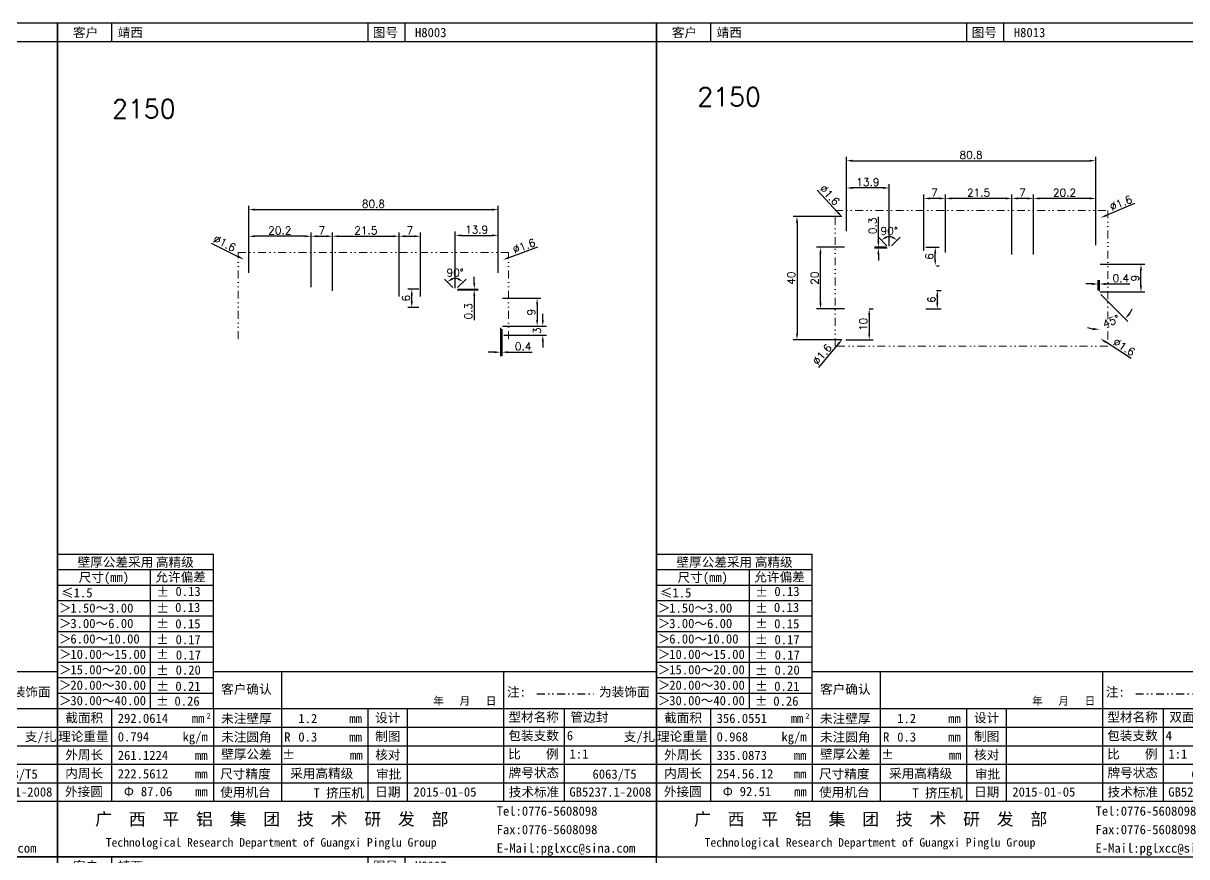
# Model space of a CAD drawing. Header units: millimetres. Extents: x -691 to 1378, y -267 to 296.
# Drawn here: x 397.1 to 774, y 3.5 to 273.6 of the extents above; entities that cross this region are included whole.
import ezdxf

# ---------------------------------------------------------------- set-up
doc = ezdxf.new("R2010")
doc.units = ezdxf.units.MM
doc.header["$MEASUREMENT"] = 0
doc.linetypes.add('DIVIDEX2', pattern=[63.5, 25.4, -12.7, 0, -12.7, 0, -12.7])
doc.layers.add('DIM', color=1, linetype='Continuous')
doc.layers.add('图层1', color=4, linetype='DIVIDEX2', lineweight=15)
doc.styles.add('LT2.5', font='SimSun.ttf', dxfattribs={"height": 2.5})
doc.styles.add('LT3', font='SimSun.ttf', dxfattribs={"height": 3})
doc.styles.add('LT4', font='SimSun.ttf', dxfattribs={"height": 4})
doc.styles.get("Standard").update_dxf_attribs({"font": 'txt', "bigfont": 'gbcbig.shx'})
doc.dimstyles.new('ISO-25', dxfattribs={"dimtxt": 2.5, "dimasz": 2, "dimexe": 1.25, "dimexo": 0.625, "dimtad": 1, "dimdsep": 46, "dimtxsty": 'Standard', "dimcen": 0, "dimadec": 0, "dimazin": 0, "dimtfac": 1, "dimtofl": 0, "dimtmove": 0, "dimatfit": 3, "dimfxl": 1, "dimarcsym": 0})

# ---------------------------------------------------------------- blocks, each defined once
blk = doc.blocks.new('1')
for p, q in [((195.97, 278.63), (1.97, 278.63)), ((1.97, 278.63), (1.97, 8.51)), ((19.47, 278.63), (19.47, 272.63)), ((102.47, 278.63), (102.47, 272.63)), ((114.43, 278.63), (114.43, 272.63)), ((195.97, 8.51), (195.97, 278.63)), ((195.97, 272.63), (1.97, 272.63)), ((52.47, 68.51), (195.97, 68.51)), ((74.47, 68.51), (74.47, 26.51)), ((146.47, 68.51), (146.47, 26.51)), ((1.97, 56.51), (195.97, 56.51)), ((19.47, 56.51), (19.47, 26.51)), ((52.47, 56.51), (52.47, 26.51)), ((102.47, 56.51), (102.47, 26.51)), ((115.27, 56.51), (115.27, 26.51)), ((166.13, 56.51), (166.13, 26.51)), ((1.97, 50.51), (195.97, 50.51)), ((1.97, 44.51), (195.97, 44.51)), ((1.97, 38.51), (195.97, 38.51)), ((1.97, 32.51), (195.97, 32.51)), ((1.97, 26.51), (195.97, 26.51)), ((1.97, 8.51), (195.97, 8.51))]:
    blk.add_line(p, q)
at = {"ltscale": 0.1}
for p, q in [((1.96, 106.55), (52.47, 106.55)), ((52.47, 56.55), (52.47, 106.55)), ((1.96, 101.55), (52.47, 101.55)), ((31.98, 101.55), (31.98, 56.55)), ((1.96, 96.55), (52.47, 96.55)), ((1.96, 91.55), (52.47, 91.55)), ((1.96, 86.55), (52.47, 86.55)), ((1.97, 86.55), (52.47, 86.55)), ((1.97, 81.55), (52.47, 81.55)), ((1.97, 76.55), (52.47, 76.55)), ((1.97, 71.55), (52.47, 71.55)), ((1.97, 66.55), (52.47, 66.55)), ((1.97, 61.55), (52.47, 61.55))]:
    blk.add_line(p, q, dxfattribs=at)
at = {"linetype": 'DIVIDEX2', "ltscale": 0.1}
blk.add_line((157.27, 61.3), (175.68, 61.3), dxfattribs=at)
for s, height, style, p in [('客户', 3, 'LT3', (6.97, 274.13)), ('图号', 3, 'LT3', (104.1, 274.13)), ('客户确认', 3, 'LT3', (54.97, 61.32)), ('年   月   日', 2.5, 'LT3', (123.69, 57.75)), ('截面积', 3, 'LT3', (4.47, 52.05)), ('mm', 3, 'LT3', (45.47, 51.88)), ('2', 1.8, 'LT3', (50.23, 53.25)), ('未注壁厚', 3, 'LT3', (54.97, 51.82)), ('mm', 3, 'LT3', (96.47, 51.82)), ('设计', 3, 'LT3', (104.87, 52.05)), ('型材名称', 3, 'LT3', (148.02, 52.29)), ('理论重量', 3, 'LT3', (2.17, 46.05)), ('kg/m', 3, 'LT3', (42.47, 45.88)), ('未注圆角', 3, 'LT3', (54.97, 45.82)), ('制图', 3, 'LT3', (104.87, 46.05)), ('包装支数', 3, 'LT3', (148, 46.29)), ('R', 3, 'LT3', (75.4, 45.82)), ('mm', 3, 'LT3', (96.47, 45.82)), ('外周长', 3, 'LT3', (4.47, 40.05)), ('mm', 3, 'LT3', (46.47, 39.88)), ('壁厚公差', 3, 'LT3', (54.97, 40.26)), ('核对', 3, 'LT3', (104.87, 40.05)), ('比    例', 3, 'LT3', (147.95, 40.32)), ('牌号状态', 3, 'LT3', (148.09, 34.26)), ('内周长', 3, 'LT3', (4.47, 34.05)), ('mm', 3, 'LT3', (46.47, 33.88)), ('外接圆 ', 3, 'LT3', (4.37, 28.14)), ('Φ', 3, 'LT3', (23.45, 28.14)), ('mm', 3, 'LT3', (46.56, 28.14)), ('使用机台', 3, 'LT3', (54.65, 27.95)), ('日期', 3, 'LT3', (104.87, 28.01)), ('技术标准', 3, 'LT3', (148.12, 28.01)), ('GB5237.1-2008', 3, 'LT3', (167.78, 28.01)), ('广  西  平  铝  集  团  技  术  研  发  部', 4, 'LT4', (14.15, 18.71)), ('Tel:0776-5608098', 3, 'LT3', (144.22, 21.82)), ('Fax:0776-5608098', 3, 'LT3', (144.22, 15.82)), ('Technological Research Department of Guangxi Pinglu Group', 2.7638, 'LT2.5', (17.59, 11.77)), ('E-Mail:pglxcc@sina.com', 3, 'LT3', (144.22, 9.82))]:
    blk.add_text(s, height=height, dxfattribs=dict(style=style)).set_placement(p)
at = {"ltscale": 0.1, "style": 'LT3'}
for s, p in [('壁厚公差采用', (8.44, 102.49)), ('高精级', (33.83, 102.49)), ('尺寸(mm)', (8.8, 97.57)), ('允许偏差', (33.65, 97.67)), ('≤1.5', (3.1, 92.55)), ('±', (34.03, 92.82)), ('0.13', (40.18, 93)), ('1.50～3.00', (6.12, 87.62)), ('±', (33.98, 87.55)), ('0.13', (40.05, 87.81)), ('3.00～6.00', (6.12, 82.62)), ('±', (33.96, 82.53)), ('0.15', (40.12, 82.52)), ('6.00～10.00', (6.12, 77.62)), ('±', (33.91, 77.4)), ('0.17', (40.21, 77.39)), ('10.00～15.00', (6.12, 72.62)), ('±', (33.94, 72.61)), ('0.17', (40.28, 72.42)), ('15.00～20.00', (6.12, 67.62)), ('±', (33.92, 67.39)), ('0.20', (40.23, 67.53)), ('20.00～30.00', (6.12, 62.62)), ('±', (34, 62.3)), ('0.21', (40.14, 62.27)), ('30.00～40.00', (6.12, 57.62)), ('±', (33.86, 57.47)), ('0.26', (39.84, 57.46)), ('注:', (147.57, 60.4)), ('为装饰面', (177.39, 60.44)), ('支/扎', (185.36, 45.95)), ('±', (74.8, 40.17)), ('mm', (96.71, 39.96)), ('尺寸精度', (54.64, 33.87)), ('采用高精级', (77.32, 34.01)), ('审批', (105.14, 33.78)), ('6063/T5', (175.26, 33.8)), ('T 挤压机', (84.88, 27.67))]:
    blk.add_text(s, height=3, dxfattribs=at).set_placement(p)
for p in [(2.94, 91.22), (2.94, 86.22), (2.94, 81.22), (2.94, 76.22), (2.94, 71.22), (2.94, 66.22), (2.94, 61.22)]:
    blk.add_text('∧', height=3, rotation=270, dxfattribs=at).set_placement(p)
at = {"style": 'LT3', "flags": 12}
for tag, p in [('客户', (21.47, 274.13)), ('图号', (117.75, 274.13)), ('截面积', (21.47, 51.88)), ('未注壁厚', (79.97, 51.82)), ('设计', (117.27, 52.05)), ('型材名称', (168.13, 52.29)), ('理论重量', (21.47, 45.88)), ('未注圆角', (79.97, 45.82)), ('制图', (117.27, 46.05)), ('包装支数', (166.95, 46.29)), ('外周长', (21.47, 39.88)), ('壁厚公差', (79.97, 40.05)), ('核对', (117.27, 40.05)), ('比例', (167.83, 40.32)), ('内周长', (21.47, 33.88)), ('审批', (117.27, 33.86)), ('外接圆D', (28.95, 28.14)), ('使用机台', (74.87, 27.74)), ('日期', (117.27, 28.01))]:
    blk.add_attdef(tag, p, '', height=3, dxfattribs=at)
blk = doc.blocks.new('*D43')
at = {"layer": 'Defpoints', "color": 0, "transparency": 16777216}
for p in [(550.89, 213.24), (470.09, 192.11), (550.89, 192.11)]:
    blk.add_point(p, dxfattribs=at)
at = {"layer": 'DIM', "color": 0, "lineweight": -2, "transparency": 16777216}
for p, q in [((470.09, 192.73), (470.09, 214.49)), ((472.09, 213.24), (548.89, 213.24)), ((550.89, 192.73), (550.89, 214.49))]:
    blk.add_line(p, q, dxfattribs=at)
at = {"layer": 'DIM', "color": 0, "transparency": 16777216}
for points in [[(472.09, 213.57), (472.09, 212.9), (470.09, 213.24)], [(548.89, 213.57), (548.89, 212.9), (550.89, 213.24)]]:
    blk.add_solid(points, dxfattribs=at)
at = {"layer": 'DIM', "color": 0, "transparency": 16777216, "insert": (510.49, 215.11), "char_height": 2.5, "attachment_point": 5}
blk.add_mtext('80.8', dxfattribs=at)
blk = doc.blocks.new('*D44')
at = {"layer": 'Defpoints', "color": 0, "transparency": 16777216}
for p in [(470.09, 204.61), (470.09, 192.11), (490.29, 187.51)]:
    blk.add_point(p, dxfattribs=at)
at = {"layer": 'DIM', "color": 0, "lineweight": -2, "transparency": 16777216}
for p, q in [((470.09, 192.73), (470.09, 205.86)), ((488.29, 204.61), (472.09, 204.61)), ((490.29, 188.13), (490.29, 205.86))]:
    blk.add_line(p, q, dxfattribs=at)
at = {"layer": 'DIM', "color": 0, "transparency": 16777216}
for points in [[(472.09, 204.94), (472.09, 204.28), (470.09, 204.61)], [(488.29, 204.94), (488.29, 204.28), (490.29, 204.61)]]:
    blk.add_solid(points, dxfattribs=at)
at = {"layer": 'DIM', "color": 0, "transparency": 16777216, "insert": (480.19, 206.48), "char_height": 2.5, "attachment_point": 5}
blk.add_mtext('20.2', dxfattribs=at)
blk = doc.blocks.new('*D45')
at = {"layer": 'Defpoints', "color": 0, "transparency": 16777216}
for p in [(497.29, 204.61), (490.29, 187.51), (497.29, 187.51)]:
    blk.add_point(p, dxfattribs=at)
at = {"layer": 'DIM', "color": 0, "lineweight": -2, "transparency": 16777216}
for p, q in [((490.29, 188.13), (490.29, 205.86)), ((492.29, 204.61), (495.29, 204.61)), ((497.29, 188.13), (497.29, 205.86))]:
    blk.add_line(p, q, dxfattribs=at)
at = {"layer": 'DIM', "color": 0, "transparency": 16777216}
for points in [[(492.29, 204.94), (492.29, 204.28), (490.29, 204.61)], [(495.29, 204.94), (495.29, 204.28), (497.29, 204.61)]]:
    blk.add_solid(points, dxfattribs=at)
at = {"layer": 'DIM', "color": 0, "transparency": 16777216, "insert": (493.79, 206.48), "char_height": 2.5, "attachment_point": 5}
blk.add_mtext('7', dxfattribs=at)
blk = doc.blocks.new('*D46')
at = {"layer": 'Defpoints', "color": 0, "transparency": 16777216}
for p in [(518.79, 204.61), (497.29, 186.31), (518.79, 186.31)]:
    blk.add_point(p, dxfattribs=at)
at = {"layer": 'DIM', "color": 0, "lineweight": -2, "transparency": 16777216}
for p, q in [((497.29, 186.93), (497.29, 205.86)), ((499.29, 204.61), (516.79, 204.61)), ((518.79, 186.93), (518.79, 205.86))]:
    blk.add_line(p, q, dxfattribs=at)
at = {"layer": 'DIM', "color": 0, "transparency": 16777216}
for points in [[(499.29, 204.94), (499.29, 204.28), (497.29, 204.61)], [(516.79, 204.94), (516.79, 204.28), (518.79, 204.61)]]:
    blk.add_solid(points, dxfattribs=at)
at = {"layer": 'DIM', "color": 0, "transparency": 16777216, "insert": (508.04, 206.48), "char_height": 2.5, "attachment_point": 5}
blk.add_mtext('21.5', dxfattribs=at)
blk = doc.blocks.new('*D47')
at = {"layer": 'Defpoints', "color": 0, "transparency": 16777216}
for p in [(525.79, 204.61), (518.79, 184.51), (525.79, 184.51)]:
    blk.add_point(p, dxfattribs=at)
at = {"layer": 'DIM', "color": 0, "lineweight": -2, "transparency": 16777216}
for p, q in [((518.79, 185.13), (518.79, 205.86)), ((520.79, 204.61), (523.79, 204.61)), ((525.79, 185.13), (525.79, 205.86))]:
    blk.add_line(p, q, dxfattribs=at)
at = {"layer": 'DIM', "color": 0, "transparency": 16777216}
for points in [[(520.79, 204.94), (520.79, 204.28), (518.79, 204.61)], [(523.79, 204.94), (523.79, 204.28), (525.79, 204.61)]]:
    blk.add_solid(points, dxfattribs=at)
at = {"layer": 'DIM', "color": 0, "transparency": 16777216, "insert": (522.29, 206.48), "char_height": 2.5, "attachment_point": 5}
blk.add_mtext('7', dxfattribs=at)
blk = doc.blocks.new('*D48')
at = {"layer": 'Defpoints', "color": 0, "transparency": 16777216}
for p in [(550.89, 204.88), (550.89, 192.73), (536.99, 187.21)]:
    blk.add_point(p, dxfattribs=at)
at = {"layer": 'DIM', "color": 0, "lineweight": -2, "transparency": 16777216}
for p, q in [((536.99, 187.83), (536.99, 206.13)), ((538.99, 204.88), (548.89, 204.88)), ((550.89, 193.36), (550.89, 206.13))]:
    blk.add_line(p, q, dxfattribs=at)
at = {"layer": 'DIM', "color": 0, "transparency": 16777216}
for points in [[(538.99, 205.22), (538.99, 204.55), (536.99, 204.88)], [(548.89, 205.22), (548.89, 204.55), (550.89, 204.88)]]:
    blk.add_solid(points, dxfattribs=at)
at = {"layer": 'DIM', "color": 0, "transparency": 16777216, "insert": (543.94, 206.76), "char_height": 2.5, "attachment_point": 5}
blk.add_mtext('13.9', dxfattribs=at)
blk = doc.blocks.new('*D49')
at = {"layer": 'Defpoints', "color": 0, "transparency": 16777216}
for p in [(522.92, 187.51), (525.79, 187.51), (525.79, 181.51)]:
    blk.add_point(p, dxfattribs=at)
at = {"layer": 'DIM', "color": 0, "lineweight": -2, "transparency": 16777216}
for p, q in [((525.17, 187.51), (521.67, 187.51)), ((522.92, 183.51), (522.92, 185.51)), ((525.17, 181.51), (521.67, 181.51))]:
    blk.add_line(p, q, dxfattribs=at)
at = {"layer": 'DIM', "color": 0, "transparency": 16777216}
for points in [[(522.59, 185.51), (523.25, 185.51), (522.92, 187.51)], [(522.59, 183.51), (523.25, 183.51), (522.92, 181.51)]]:
    blk.add_solid(points, dxfattribs=at)
at = {"layer": 'DIM', "color": 0, "transparency": 16777216, "insert": (521.04, 184.51), "char_height": 2.5, "attachment_point": 5, "rotation": 90}
blk.add_mtext('6', dxfattribs=at)
blk = doc.blocks.new('*D50')
at = {"layer": 'Defpoints', "color": 0, "transparency": 16777216}
for p in [(536.99, 187.21), (537.29, 187.51), (543.16, 187.51)]:
    blk.add_point(p, dxfattribs=at)
at = {"layer": 'DIM', "color": 0, "lineweight": -2, "transparency": 16777216}
for p, q in [((543.16, 189.51), (543.16, 191.51)), ((537.62, 187.21), (544.41, 187.21)), ((537.92, 187.51), (544.41, 187.51)), ((543.16, 185.21), (543.16, 177.37))]:
    blk.add_line(p, q, dxfattribs=at)
at = {"layer": 'DIM', "color": 0, "transparency": 16777216}
for points in [[(542.83, 189.51), (543.5, 189.51), (543.16, 187.51)], [(542.83, 185.21), (543.5, 185.21), (543.16, 187.21)]]:
    blk.add_solid(points, dxfattribs=at)
at = {"layer": 'DIM', "color": 0, "transparency": 16777216, "insert": (541.29, 180.29), "char_height": 2.5, "attachment_point": 5, "rotation": 90}
blk.add_mtext('0.3', dxfattribs=at)
blk = doc.blocks.new('*D51')
at = {"layer": 'Defpoints', "color": 0, "transparency": 16777216}
for p in [(537.96, 190.8), (536.69, 187.51), (536.99, 187.21), (536.99, 187.21), (537.29, 187.51)]:
    blk.add_point(p, dxfattribs=at)
at = {"layer": 'DIM', "color": 0, "lineweight": -2, "transparency": 16777216}
for p, q in [((536.25, 187.95), (533.48, 190.72)), ((537.74, 187.95), (540.51, 190.72))]:
    blk.add_line(p, q, dxfattribs=at)
blk.add_arc((536.99, 187.21), 3.73, 76.1348, 103.8652, dxfattribs=at)
at = {"layer": 'DIM', "color": 0, "transparency": 16777216}
for points in [[(536.27, 190.53), (535.94, 191.11), (534.36, 189.84)], [(538.05, 191.11), (537.72, 190.53), (539.63, 189.84)]]:
    blk.add_solid(points, dxfattribs=at)
at = {"layer": 'DIM', "color": 0, "transparency": 16777216, "insert": (536.99, 192.81), "char_height": 2.5, "attachment_point": 5}
blk.add_mtext('90°', dxfattribs=at)
blk = doc.blocks.new('*D52')
at = {"layer": 'Defpoints', "color": 0, "transparency": 16777216}
for p in [(744.5, 229.09), (663.7, 205.66), (744.5, 205.66)]:
    blk.add_point(p, dxfattribs=at)
at = {"layer": 'DIM', "color": 0, "lineweight": -2, "transparency": 16777216}
for p, q in [((663.7, 206.29), (663.7, 230.34)), ((744.5, 206.29), (744.5, 230.34)), ((665.7, 229.09), (742.5, 229.09))]:
    blk.add_line(p, q, dxfattribs=at)
at = {"layer": 'DIM', "color": 0, "transparency": 16777216}
for points in [[(665.7, 229.42), (665.7, 228.75), (663.7, 229.09)], [(742.5, 229.42), (742.5, 228.75), (744.5, 229.09)]]:
    blk.add_solid(points, dxfattribs=at)
at = {"layer": 'DIM', "color": 0, "transparency": 16777216, "insert": (704.1, 230.96), "char_height": 2.5, "attachment_point": 5}
blk.add_mtext('80.8', dxfattribs=at)
blk = doc.blocks.new('*D53')
at = {"layer": 'Defpoints', "color": 0, "transparency": 16777216}
for p in [(662.9, 211.06), (647.72, 171.06), (662.9, 171.06)]:
    blk.add_point(p, dxfattribs=at)
at = {"layer": 'DIM', "color": 0, "lineweight": -2, "transparency": 16777216}
for p, q in [((662.28, 211.06), (646.47, 211.06)), ((647.72, 209.06), (647.72, 173.06)), ((662.28, 171.06), (646.47, 171.06))]:
    blk.add_line(p, q, dxfattribs=at)
at = {"layer": 'DIM', "color": 0, "transparency": 16777216}
for points in [[(647.39, 209.06), (648.05, 209.06), (647.72, 211.06)], [(647.39, 173.06), (648.05, 173.06), (647.72, 171.06)]]:
    blk.add_solid(points, dxfattribs=at)
at = {"layer": 'DIM', "color": 0, "transparency": 16777216, "insert": (645.85, 191.06), "char_height": 2.5, "attachment_point": 5, "rotation": 90}
blk.add_mtext('40', dxfattribs=at)
blk = doc.blocks.new('*D54')
at = {"layer": 'Defpoints', "color": 0, "transparency": 16777216}
for p in [(717.3, 216.87), (717.3, 198.06), (724.3, 198.06)]:
    blk.add_point(p, dxfattribs=at)
at = {"layer": 'DIM', "color": 0, "lineweight": -2, "transparency": 16777216}
for p, q in [((717.3, 198.69), (717.3, 218.12)), ((722.3, 216.87), (719.3, 216.87)), ((724.3, 198.69), (724.3, 218.12))]:
    blk.add_line(p, q, dxfattribs=at)
at = {"layer": 'DIM', "color": 0, "transparency": 16777216}
for points in [[(719.3, 217.2), (719.3, 216.53), (717.3, 216.87)], [(722.3, 217.2), (722.3, 216.53), (724.3, 216.87)]]:
    blk.add_solid(points, dxfattribs=at)
at = {"layer": 'DIM', "color": 0, "transparency": 16777216, "insert": (720.8, 218.74), "char_height": 2.5, "attachment_point": 5}
blk.add_mtext('7', dxfattribs=at)
blk = doc.blocks.new('*D55')
at = {"layer": 'Defpoints', "color": 0, "transparency": 16777216}
for p in [(695.8, 216.87), (695.8, 198.69), (717.3, 198.69)]:
    blk.add_point(p, dxfattribs=at)
at = {"layer": 'DIM', "color": 0, "lineweight": -2, "transparency": 16777216}
for p, q in [((695.8, 199.31), (695.8, 218.12)), ((715.3, 216.87), (697.8, 216.87)), ((717.3, 199.31), (717.3, 218.12))]:
    blk.add_line(p, q, dxfattribs=at)
at = {"layer": 'DIM', "color": 0, "transparency": 16777216}
for points in [[(697.8, 217.2), (697.8, 216.53), (695.8, 216.87)], [(715.3, 217.2), (715.3, 216.53), (717.3, 216.87)]]:
    blk.add_solid(points, dxfattribs=at)
at = {"layer": 'DIM', "color": 0, "transparency": 16777216, "insert": (706.55, 218.74), "char_height": 2.5, "attachment_point": 5}
blk.add_mtext('21.5', dxfattribs=at)
blk = doc.blocks.new('*D56')
at = {"layer": 'Defpoints', "color": 0, "transparency": 16777216}
for p in [(688.8, 201.06), (692.5, 201.06), (692.3, 195.06)]:
    blk.add_point(p, dxfattribs=at)
at = {"layer": 'DIM', "color": 0, "lineweight": -2, "transparency": 16777216}
for p, q in [((689.43, 201.06), (693.75, 201.06)), ((692.5, 197.06), (692.5, 199.06)), ((692.93, 195.06), (693.75, 195.06))]:
    blk.add_line(p, q, dxfattribs=at)
at = {"layer": 'DIM', "color": 0, "transparency": 16777216}
for points in [[(692.16, 199.06), (692.83, 199.06), (692.5, 201.06)], [(692.16, 197.06), (692.83, 197.06), (692.5, 195.06)]]:
    blk.add_solid(points, dxfattribs=at)
at = {"layer": 'DIM', "color": 0, "transparency": 16777216, "insert": (690.62, 198.06), "char_height": 2.5, "attachment_point": 5, "rotation": 90}
blk.add_mtext('6', dxfattribs=at)
blk = doc.blocks.new('*D57')
at = {"layer": 'Defpoints', "color": 0, "transparency": 16777216}
for p in [(688.8, 216.87), (688.8, 199.31), (695.8, 199.31)]:
    blk.add_point(p, dxfattribs=at)
at = {"layer": 'DIM', "color": 0, "lineweight": -2, "transparency": 16777216}
for p, q in [((688.8, 199.94), (688.8, 218.12)), ((693.8, 216.87), (690.8, 216.87)), ((695.8, 199.94), (695.8, 218.12))]:
    blk.add_line(p, q, dxfattribs=at)
at = {"layer": 'DIM', "color": 0, "transparency": 16777216}
for points in [[(690.8, 217.2), (690.8, 216.53), (688.8, 216.87)], [(693.8, 217.2), (693.8, 216.53), (695.8, 216.87)]]:
    blk.add_solid(points, dxfattribs=at)
at = {"layer": 'DIM', "color": 0, "transparency": 16777216, "insert": (692.3, 218.74), "char_height": 2.5, "attachment_point": 5}
blk.add_mtext('7', dxfattribs=at)
blk = doc.blocks.new('*D58')
at = {"layer": 'Defpoints', "color": 0, "transparency": 16777216}
for p in [(724.3, 216.87), (744.5, 201.06), (724.3, 198.69)]:
    blk.add_point(p, dxfattribs=at)
at = {"layer": 'DIM', "color": 0, "lineweight": -2, "transparency": 16777216}
for p, q in [((724.3, 199.31), (724.3, 218.12)), ((742.5, 216.87), (726.3, 216.87)), ((744.5, 201.69), (744.5, 218.12))]:
    blk.add_line(p, q, dxfattribs=at)
at = {"layer": 'DIM', "color": 0, "transparency": 16777216}
for points in [[(726.3, 217.2), (726.3, 216.53), (724.3, 216.87)], [(742.5, 217.2), (742.5, 216.53), (744.5, 216.87)]]:
    blk.add_solid(points, dxfattribs=at)
at = {"layer": 'DIM', "color": 0, "transparency": 16777216, "insert": (734.4, 218.74), "char_height": 2.5, "attachment_point": 5}
blk.add_mtext('20.2', dxfattribs=at)
blk = doc.blocks.new('*D59')
at = {"layer": 'Defpoints', "color": 0, "transparency": 16777216}
for p in [(663.7, 220.27), (663.7, 206.29), (677.6, 200.76)]:
    blk.add_point(p, dxfattribs=at)
at = {"layer": 'DIM', "color": 0, "lineweight": -2, "transparency": 16777216}
for p, q in [((663.7, 206.91), (663.7, 221.52)), ((675.6, 220.27), (665.7, 220.27)), ((677.6, 201.39), (677.6, 221.52))]:
    blk.add_line(p, q, dxfattribs=at)
at = {"layer": 'DIM', "color": 0, "transparency": 16777216}
for points in [[(665.7, 220.6), (665.7, 219.93), (663.7, 220.27)], [(675.6, 220.6), (675.6, 219.93), (677.6, 220.27)]]:
    blk.add_solid(points, dxfattribs=at)
at = {"layer": 'DIM', "color": 0, "transparency": 16777216, "insert": (670.65, 222.14), "char_height": 2.5, "attachment_point": 5}
blk.add_mtext('13.9', dxfattribs=at)
blk = doc.blocks.new('*D60')
at = {"layer": 'Defpoints', "color": 0, "transparency": 16777216}
for p in [(674.07, 201.06), (677.3, 201.06), (677.6, 200.76)]:
    blk.add_point(p, dxfattribs=at)
at = {"layer": 'DIM', "color": 0, "lineweight": -2, "transparency": 16777216}
for p, q in [((674.07, 203.06), (674.07, 210.89)), ((676.68, 201.06), (672.82, 201.06)), ((676.98, 200.76), (672.82, 200.76)), ((674.07, 198.76), (674.07, 196.76))]:
    blk.add_line(p, q, dxfattribs=at)
at = {"layer": 'DIM', "color": 0, "transparency": 16777216}
for points in [[(673.74, 203.06), (674.41, 203.06), (674.07, 201.06)], [(673.74, 198.76), (674.41, 198.76), (674.07, 200.76)]]:
    blk.add_solid(points, dxfattribs=at)
at = {"layer": 'DIM', "color": 0, "transparency": 16777216, "insert": (672.2, 207.98), "char_height": 2.5, "attachment_point": 5, "rotation": 90}
blk.add_mtext('0.3', dxfattribs=at)
blk = doc.blocks.new('*D61')
at = {"layer": 'Defpoints', "color": 0, "transparency": 16777216}
for p in [(678.56, 204.33), (677.3, 201.06), (677.6, 200.76), (677.6, 200.76), (677.9, 201.06)]:
    blk.add_point(p, dxfattribs=at)
at = {"layer": 'DIM', "color": 0, "lineweight": -2, "transparency": 16777216}
for p, q in [((676.86, 201.5), (674.1, 204.26)), ((678.34, 201.5), (681.1, 204.26))]:
    blk.add_line(p, q, dxfattribs=at)
blk.add_arc((677.6, 200.76), 3.7, 76.387, 103.613, dxfattribs=at)
at = {"layer": 'DIM', "color": 0, "transparency": 16777216}
for points in [[(676.89, 204.06), (676.57, 204.64), (674.99, 203.37)], [(678.63, 204.64), (678.31, 204.06), (680.22, 203.37)]]:
    blk.add_solid(points, dxfattribs=at)
at = {"layer": 'DIM', "color": 0, "transparency": 16777216, "insert": (677.6, 206.33), "char_height": 2.5, "attachment_point": 5}
blk.add_mtext('90°', dxfattribs=at)
blk = doc.blocks.new('*D62')
at = {"layer": 'Defpoints', "color": 0, "transparency": 16777216}
for p in [(745.3, 195.56), (759.14, 195.56), (745.3, 186.56)]:
    blk.add_point(p, dxfattribs=at)
at = {"layer": 'DIM', "color": 0, "lineweight": -2, "transparency": 16777216}
for p, q in [((745.93, 195.56), (760.39, 195.56)), ((759.14, 188.56), (759.14, 193.56)), ((745.93, 186.56), (760.39, 186.56))]:
    blk.add_line(p, q, dxfattribs=at)
at = {"layer": 'DIM', "color": 0, "transparency": 16777216}
for points in [[(758.81, 193.56), (759.47, 193.56), (759.14, 195.56)], [(758.81, 188.56), (759.47, 188.56), (759.14, 186.56)]]:
    blk.add_solid(points, dxfattribs=at)
at = {"layer": 'DIM', "color": 0, "transparency": 16777216, "insert": (757.26, 191.06), "char_height": 2.5, "attachment_point": 5, "rotation": 90}
blk.add_mtext('9', dxfattribs=at)
blk = doc.blocks.new('*D63')
at = {"layer": 'Defpoints', "color": 0, "transparency": 16777216}
for p in [(655.33, 201.06), (663.7, 201.06), (663.7, 181.06)]:
    blk.add_point(p, dxfattribs=at)
at = {"layer": 'DIM', "color": 0, "lineweight": -2, "transparency": 16777216}
for p, q in [((663.08, 201.06), (654.08, 201.06)), ((655.33, 183.06), (655.33, 199.06)), ((663.08, 181.06), (654.08, 181.06))]:
    blk.add_line(p, q, dxfattribs=at)
at = {"layer": 'DIM', "color": 0, "transparency": 16777216}
for points in [[(654.99, 199.06), (655.66, 199.06), (655.33, 201.06)], [(654.99, 183.06), (655.66, 183.06), (655.33, 181.06)]]:
    blk.add_solid(points, dxfattribs=at)
at = {"layer": 'DIM', "color": 0, "transparency": 16777216, "insert": (653.45, 191.06), "char_height": 2.5, "attachment_point": 5, "rotation": 90}
blk.add_mtext('20', dxfattribs=at)
blk = doc.blocks.new('*D64')
at = {"layer": 'Defpoints', "color": 0, "transparency": 16777216}
for p in [(670.5, 181.06), (662.9, 171.06), (671.1, 171.06)]:
    blk.add_point(p, dxfattribs=at)
at = {"layer": 'DIM', "color": 0, "lineweight": -2, "transparency": 16777216}
for p, q in [((671.13, 181.06), (672.35, 181.06)), ((671.1, 179.06), (671.1, 173.06)), ((663.53, 171.06), (672.35, 171.06))]:
    blk.add_line(p, q, dxfattribs=at)
at = {"layer": 'DIM', "color": 0, "transparency": 16777216}
for points in [[(670.76, 179.06), (671.43, 179.06), (671.1, 181.06)], [(670.76, 173.06), (671.43, 173.06), (671.1, 171.06)]]:
    blk.add_solid(points, dxfattribs=at)
at = {"layer": 'DIM', "color": 0, "transparency": 16777216, "insert": (669.22, 176.06), "char_height": 2.5, "attachment_point": 5, "rotation": 90}
blk.add_mtext('10', dxfattribs=at)
blk = doc.blocks.new('*D65')
at = {"layer": 'Defpoints', "color": 0, "transparency": 16777216}
for p in [(745.3, 186.56), (745.7, 186.16), (745.7, 186.16), (748.75, 174.8), (745.7, 172.55)]:
    blk.add_point(p, dxfattribs=at)
at = {"layer": 'DIM', "color": 0, "lineweight": -2, "transparency": 16777216}
blk.add_line((746.14, 185.72), (754.9, 176.96), dxfattribs=at)
for start, end in [(324.7509, 334.5019), (250.4981, 260.2491)]:
    blk.add_arc((745.7, 186.16), 11.77, start, end, dxfattribs=at)
at = {"layer": 'DIM', "color": 0, "transparency": 16777216}
for points in [[(755.56, 179.15), (755.05, 179.58), (754.02, 177.84)], [(743.74, 174.9), (743.68, 174.23), (745.7, 174.39)]]:
    blk.add_solid(points, dxfattribs=at)
at = {"layer": 'DIM', "color": 0, "transparency": 16777216, "insert": (749.49, 177.02), "char_height": 2.5, "attachment_point": 5, "rotation": 22.5}
blk.add_mtext('45°', dxfattribs=at)
blk = doc.blocks.new('*D66')
at = {"layer": 'Defpoints', "color": 0, "transparency": 16777216}
for p in [(745.7, 189.14), (745.3, 186.56), (745.7, 186.16)]:
    blk.add_point(p, dxfattribs=at)
at = {"layer": 'DIM', "color": 0, "lineweight": -2, "transparency": 16777216}
for p, q in [((743.3, 189.14), (741.3, 189.14)), ((745.3, 187.19), (745.3, 190.39)), ((745.7, 186.79), (745.7, 190.39)), ((747.7, 189.14), (755.53, 189.14))]:
    blk.add_line(p, q, dxfattribs=at)
at = {"layer": 'DIM', "color": 0, "transparency": 16777216}
for points in [[(743.3, 189.47), (743.3, 188.8), (745.3, 189.14)], [(747.7, 189.47), (747.7, 188.8), (745.7, 189.14)]]:
    blk.add_solid(points, dxfattribs=at)
at = {"layer": 'DIM', "color": 0, "transparency": 16777216, "insert": (752.62, 191.01), "char_height": 2.5, "attachment_point": 5}
blk.add_mtext('0.4', dxfattribs=at)
blk = doc.blocks.new('*D205')
at = {"layer": 'Defpoints', "color": 0, "transparency": 16777216}
for p in [(468.58, 197.06), (470.01, 196.35)]:
    blk.add_point(p, dxfattribs=at)
at = {"layer": 'DIM', "color": 0, "lineweight": -2, "transparency": 16777216}
blk.add_line((457.93, 202.41), (466.79, 197.96), dxfattribs=at)
at = {"layer": 'DIM', "color": 0, "transparency": 16777216}
blk.add_solid([(466.94, 198.26), (466.64, 197.66), (468.58, 197.06)], dxfattribs=at)
at = {"layer": 'DIM', "color": 0, "transparency": 16777216, "insert": (462.31, 202.31), "char_height": 2.5, "attachment_point": 5, "rotation": 333.348}
blk.add_mtext('∅1.6', dxfattribs=at)
blk = doc.blocks.new('*D206')
at = {"layer": 'Defpoints', "color": 0, "transparency": 16777216}
for p in [(550.94, 196.43), (552.45, 196.98)]:
    blk.add_point(p, dxfattribs=at)
at = {"layer": 'DIM', "color": 0, "lineweight": -2, "transparency": 16777216}
blk.add_line((563.65, 201.05), (554.33, 197.66), dxfattribs=at)
at = {"layer": 'DIM', "color": 0, "transparency": 16777216}
blk.add_solid([(554.21, 197.98), (554.44, 197.35), (552.45, 196.98)], dxfattribs=at)
at = {"layer": 'DIM', "color": 0, "transparency": 16777216, "insert": (559.29, 201.46), "char_height": 2.5, "attachment_point": 5, "rotation": 19.9762}
blk.add_mtext('∅1.6', dxfattribs=at)
blk = doc.blocks.new('*D207')
at = {"layer": 'Defpoints', "color": 0, "transparency": 16777216}
for p in [(551.69, 184.51), (551.69, 175.51), (563.52, 175.51)]:
    blk.add_point(p, dxfattribs=at)
at = {"layer": 'DIM', "color": 0, "lineweight": -2, "transparency": 16777216}
for p, q in [((552.32, 184.51), (564.77, 184.51)), ((563.52, 182.51), (563.52, 177.51)), ((552.32, 175.51), (564.77, 175.51))]:
    blk.add_line(p, q, dxfattribs=at)
at = {"layer": 'DIM', "color": 0, "transparency": 16777216}
for points in [[(563.19, 182.51), (563.85, 182.51), (563.52, 184.51)], [(563.19, 177.51), (563.85, 177.51), (563.52, 175.51)]]:
    blk.add_solid(points, dxfattribs=at)
at = {"layer": 'DIM', "color": 0, "transparency": 16777216, "insert": (561.65, 180.01), "char_height": 2.5, "attachment_point": 5, "rotation": 90}
blk.add_mtext('9', dxfattribs=at)
blk = doc.blocks.new('*D208')
at = {"layer": 'Defpoints', "color": 0, "transparency": 16777216}
for p in [(551.69, 175.51), (552.09, 175.11), (552.09, 167.03)]:
    blk.add_point(p, dxfattribs=at)
at = {"layer": 'DIM', "color": 0, "lineweight": -2, "transparency": 16777216}
for p, q in [((551.69, 174.88), (551.69, 165.78)), ((552.09, 174.48), (552.09, 165.78)), ((549.69, 167.03), (547.69, 167.03)), ((554.09, 167.03), (561.93, 167.03))]:
    blk.add_line(p, q, dxfattribs=at)
at = {"layer": 'DIM', "color": 0, "transparency": 16777216}
for points in [[(549.69, 167.36), (549.69, 166.7), (551.69, 167.03)], [(554.09, 167.36), (554.09, 166.7), (552.09, 167.03)]]:
    blk.add_solid(points, dxfattribs=at)
at = {"layer": 'DIM', "color": 0, "transparency": 16777216, "insert": (559.01, 168.9), "char_height": 2.5, "attachment_point": 5}
blk.add_mtext('0.4', dxfattribs=at)
blk = doc.blocks.new('*D209')
at = {"layer": 'Defpoints', "color": 0, "transparency": 16777216}
for p in [(552.32, 175.51), (565.37, 175.51), (552.09, 172.51)]:
    blk.add_point(p, dxfattribs=at)
at = {"layer": 'DIM', "color": 0, "lineweight": -2, "transparency": 16777216}
for p, q in [((565.37, 177.51), (565.37, 179.51)), ((552.94, 175.51), (566.62, 175.51)), ((552.72, 172.51), (566.62, 172.51)), ((565.37, 170.51), (565.37, 168.51))]:
    blk.add_line(p, q, dxfattribs=at)
at = {"layer": 'DIM', "color": 0, "transparency": 16777216}
for points in [[(565.04, 177.51), (565.71, 177.51), (565.37, 175.51)], [(565.04, 170.51), (565.71, 170.51), (565.37, 172.51)]]:
    blk.add_solid(points, dxfattribs=at)
at = {"layer": 'DIM', "color": 0, "transparency": 16777216, "insert": (563.5, 174.01), "char_height": 2.5, "attachment_point": 5, "rotation": 90}
blk.add_mtext('3', dxfattribs=at)
blk = doc.blocks.new('*D210')
at = {"layer": 'Defpoints', "color": 0, "transparency": 16777216}
for p in [(662.36, 210.85), (663.45, 209.67)]:
    blk.add_point(p, dxfattribs=at)
at = {"layer": 'DIM', "color": 0, "lineweight": -2, "transparency": 16777216}
blk.add_line((654.24, 219.57), (660.99, 212.31), dxfattribs=at)
at = {"layer": 'DIM', "color": 0, "transparency": 16777216}
blk.add_solid([(661.24, 212.54), (660.75, 212.08), (662.36, 210.85)], dxfattribs=at)
at = {"layer": 'DIM', "color": 0, "transparency": 16777216, "insert": (658.31, 217.95), "char_height": 2.5, "attachment_point": 5, "rotation": 312.91}
blk.add_mtext('∅1.6', dxfattribs=at)
blk = doc.blocks.new('*D211')
at = {"layer": 'Defpoints', "color": 0, "transparency": 16777216}
for p in [(744.56, 209.95), (746.04, 210.57)]:
    blk.add_point(p, dxfattribs=at)
at = {"layer": 'DIM', "color": 0, "lineweight": -2, "transparency": 16777216}
blk.add_line((757.03, 215.18), (747.88, 211.34), dxfattribs=at)
at = {"layer": 'DIM', "color": 0, "transparency": 16777216}
blk.add_solid([(747.75, 211.65), (748.01, 211.04), (746.04, 210.57)], dxfattribs=at)
at = {"layer": 'DIM', "color": 0, "transparency": 16777216, "insert": (752.65, 215.38), "char_height": 2.5, "attachment_point": 5, "rotation": 22.7418}
blk.add_mtext('∅1.6', dxfattribs=at)
blk = doc.blocks.new('*D212')
at = {"layer": 'Defpoints', "color": 0, "transparency": 16777216}
for p in [(662.39, 171.24), (663.41, 172.48)]:
    blk.add_point(p, dxfattribs=at)
at = {"layer": 'DIM', "color": 0, "lineweight": -2, "transparency": 16777216}
blk.add_line((654.79, 162.07), (661.11, 169.7), dxfattribs=at)
at = {"layer": 'DIM', "color": 0, "transparency": 16777216}
blk.add_solid([(660.86, 169.92), (661.37, 169.49), (662.39, 171.24)], dxfattribs=at)
at = {"layer": 'DIM', "color": 0, "transparency": 16777216, "insert": (655.87, 166.31), "char_height": 2.5, "attachment_point": 5, "rotation": 50.3667}
blk.add_mtext('∅1.6', dxfattribs=at)
blk = doc.blocks.new('*D213')
at = {"layer": 'Defpoints', "color": 0, "transparency": 16777216}
for p in [(744.63, 172.29), (745.97, 171.43)]:
    blk.add_point(p, dxfattribs=at)
at = {"layer": 'DIM', "color": 0, "lineweight": -2, "transparency": 16777216}
blk.add_line((756.01, 165), (747.66, 170.35), dxfattribs=at)
at = {"layer": 'DIM', "color": 0, "transparency": 16777216}
blk.add_solid([(747.84, 170.63), (747.48, 170.07), (745.97, 171.43)], dxfattribs=at)
at = {"layer": 'DIM', "color": 0, "transparency": 16777216, "insert": (753.69, 168.72), "char_height": 2.5, "attachment_point": 5, "rotation": 327.3609}
blk.add_mtext('∅1.6', dxfattribs=at)
blk = doc.blocks.new('*D214')
at = {"layer": 'Defpoints', "color": 0, "transparency": 16777216}
for p in [(692.3, 187.06), (688.8, 181.06), (693.16, 181.06)]:
    blk.add_point(p, dxfattribs=at)
at = {"layer": 'DIM', "color": 0, "lineweight": -2, "transparency": 16777216}
for p, q in [((692.93, 187.06), (694.41, 187.06)), ((693.16, 185.06), (693.16, 183.06)), ((689.43, 181.06), (694.41, 181.06))]:
    blk.add_line(p, q, dxfattribs=at)
at = {"layer": 'DIM', "color": 0, "transparency": 16777216}
for points in [[(692.83, 185.06), (693.49, 185.06), (693.16, 187.06)], [(692.83, 183.06), (693.49, 183.06), (693.16, 181.06)]]:
    blk.add_solid(points, dxfattribs=at)
at = {"layer": 'DIM', "color": 0, "transparency": 16777216, "insert": (691.29, 184.06), "char_height": 2.5, "attachment_point": 5, "rotation": 90}
blk.add_mtext('6', dxfattribs=at)

msp = doc.modelspace()

# ---------------------------------------------------------------- linework, layer by layer
at = {"layer": '图层1', "ltscale": 0.1}
for p, q in [((554.283, 199.382), (466.706, 199.382)), ((466.706, 171.306), (466.706, 199.382)), ((554.283, 171.306), (554.283, 199.382))]:
    msp.add_line(p, q, dxfattribs=at)
msp.add_lwpolyline([(660.047, 212.991), (748.371, 212.991), (748.371, 169.03), (660.047, 169.03)], close=True, dxfattribs=at)

# ---------------------------------------------------------------- block references
ref = msp.add_blockref('1', (212.206, -4.996))
ref.add_attrib('客户', '靖西', (233.675, 269.137), dxfattribs={"height": 3, "style": 'LT3'})
ref.add_attrib('图号', 'H8002', (329.959, 269.137), dxfattribs={"height": 3, "style": 'LT3'})
ref.add_attrib('截面积', '369.9931', (233.675, 46.885), dxfattribs={"height": 3, "style": 'LT3'})
ref.add_attrib('理论重量', '1.006', (233.675, 40.885), dxfattribs={"height": 3, "style": 'LT3'})
ref.add_attrib('外周长', '400.0063', (233.675, 34.885), dxfattribs={"height": 3, "style": 'LT3'})
ref.add_attrib('内周长', '220.6945', (233.675, 28.885), dxfattribs={"height": 3, "style": 'LT3'})
ref.add_attrib('未注壁厚', '1.2', (292.175, 46.828), dxfattribs={"height": 3, "style": 'LT3'})
ref.add_attrib('未注圆角', '0.3', (292.175, 40.828), dxfattribs={"height": 3, "style": 'LT3'})
ref.add_attrib('外接圆D', '89.17', (241.16, 23.148), dxfattribs={"height": 3, "style": 'LT3'})
ref.add_attrib('日期', '2015-01-05', (329.475, 23.017), dxfattribs={"height": 3, "style": 'LT3'})
ref.add_attrib('比例', '1:1', (380.033, 35.324), dxfattribs={"height": 3, "style": 'LT3'})
ref.add_attrib('型材名称', '管下滑', (380.335, 47.295), dxfattribs={"height": 3, "style": 'LT3'})
ref.add_attrib('包装支数', '4', (379.151, 41.295), dxfattribs={"height": 3, "style": 'LT3'})
ref = msp.add_blockref('1', (406.205, -4.996))
ref.add_attrib('客户', '靖西', (427.674, 269.137), dxfattribs={"height": 3, "style": 'LT3'})
ref.add_attrib('图号', 'H8003', (523.958, 269.137), dxfattribs={"height": 3, "style": 'LT3'})
ref.add_attrib('截面积', '292.0614', (427.674, 46.885), dxfattribs={"height": 3, "style": 'LT3'})
ref.add_attrib('理论重量', '0.794', (427.674, 40.885), dxfattribs={"height": 3, "style": 'LT3'})
ref.add_attrib('外周长', '261.1224', (427.674, 34.885), dxfattribs={"height": 3, "style": 'LT3'})
ref.add_attrib('内周长', '222.5612', (427.674, 28.885), dxfattribs={"height": 3, "style": 'LT3'})
ref.add_attrib('未注壁厚', '1.2', (486.174, 46.828), dxfattribs={"height": 3, "style": 'LT3'})
ref.add_attrib('未注圆角', '0.3', (486.174, 40.828), dxfattribs={"height": 3, "style": 'LT3'})
ref.add_attrib('外接圆D', '87.06', (435.159, 23.148), dxfattribs={"height": 3, "style": 'LT3'})
ref.add_attrib('日期', '2015-01-05', (523.474, 23.017), dxfattribs={"height": 3, "style": 'LT3'})
ref.add_attrib('比例', '1:1', (574.032, 35.324), dxfattribs={"height": 3, "style": 'LT3'})
ref.add_attrib('型材名称', '管边封', (574.334, 47.295), dxfattribs={"height": 3, "style": 'LT3'})
ref.add_attrib('包装支数', '6', (573.15, 41.295), dxfattribs={"height": 3, "style": 'LT3'})
ref = msp.add_blockref('1', (600.204, -4.996))
ref.add_attrib('客户', '靖西', (621.673, 269.137), dxfattribs={"height": 3, "style": 'LT3'})
ref.add_attrib('图号', 'H8013', (717.958, 269.137), dxfattribs={"height": 3, "style": 'LT3'})
ref.add_attrib('截面积', '356.0551', (621.673, 46.885), dxfattribs={"height": 3, "style": 'LT3'})
ref.add_attrib('理论重量', '0.968', (621.673, 40.885), dxfattribs={"height": 3, "style": 'LT3'})
ref.add_attrib('外周长', '335.0873', (621.673, 34.885), dxfattribs={"height": 3, "style": 'LT3'})
ref.add_attrib('内周长', '254.56.12', (621.673, 28.885), dxfattribs={"height": 3, "style": 'LT3'})
ref.add_attrib('未注壁厚', '1.2', (680.173, 46.828), dxfattribs={"height": 3, "style": 'LT3'})
ref.add_attrib('未注圆角', '0.3', (680.173, 40.828), dxfattribs={"height": 3, "style": 'LT3'})
ref.add_attrib('外接圆D', '92.51', (629.158, 23.148), dxfattribs={"height": 3, "style": 'LT3'})
ref.add_attrib('日期', '2015-01-05', (717.473, 23.017), dxfattribs={"height": 3, "style": 'LT3'})
ref.add_attrib('比例', '1:1', (768.031, 35.324), dxfattribs={"height": 3, "style": 'LT3'})
ref.add_attrib('型材名称', '双面边封', (768.333, 47.295), dxfattribs={"height": 3, "style": 'LT3'})
ref.add_attrib('包装支数', '4', (767.149, 41.295), dxfattribs={"height": 3, "style": 'LT3'})
ref = msp.add_blockref('1', (212.206, -275.117))
ref.add_attrib('客户', '靖西', (233.675, -0.983), dxfattribs={"height": 3, "style": 'LT3'})
ref.add_attrib('图号', 'H8006', (329.959, -0.983), dxfattribs={"height": 3, "style": 'LT3'})
ref.add_attrib('截面积', '193.4549', (233.675, -223.236), dxfattribs={"height": 3, "style": 'LT3'})
ref.add_attrib('理论重量', '0.526', (233.675, -229.236), dxfattribs={"height": 3, "style": 'LT3'})
ref.add_attrib('外周长', '224.7178', (233.675, -235.236), dxfattribs={"height": 3, "style": 'LT3'})
ref.add_attrib('内周长', '106.1621', (233.675, -241.236), dxfattribs={"height": 3, "style": 'LT3'})
ref.add_attrib('未注壁厚', '1.2', (292.175, -223.293), dxfattribs={"height": 3, "style": 'LT3'})
ref.add_attrib('未注圆角', '0.3', (292.175, -229.293), dxfattribs={"height": 3, "style": 'LT3'})
ref.add_attrib('外接圆D', '57.4', (241.16, -246.973), dxfattribs={"height": 3, "style": 'LT3'})
ref.add_attrib('日期', '2015-01-05', (329.475, -247.104), dxfattribs={"height": 3, "style": 'LT3'})
ref.add_attrib('比例', '1:1', (380.033, -234.797), dxfattribs={"height": 3, "style": 'LT3'})
ref.add_attrib('型材名称', '光企', (380.335, -222.826), dxfattribs={"height": 3, "style": 'LT3'})
ref.add_attrib('包装支数', '6', (379.151, -228.826), dxfattribs={"height": 3, "style": 'LT3'})
ref = msp.add_blockref('1', (406.205, -275.117))
ref.add_attrib('客户', '靖西', (427.674, -0.983), dxfattribs={"height": 3, "style": 'LT3'})
ref.add_attrib('图号', 'H8007', (523.958, -0.983), dxfattribs={"height": 3, "style": 'LT3'})
ref.add_attrib('截面积', '192.3755', (427.674, -223.236), dxfattribs={"height": 3, "style": 'LT3'})
ref.add_attrib('理论重量', '0.523', (427.674, -229.236), dxfattribs={"height": 3, "style": 'LT3'})
ref.add_attrib('外周长', '221.2182', (427.674, -235.236), dxfattribs={"height": 3, "style": 'LT3'})
ref.add_attrib('内周长', '108.7876', (427.674, -241.236), dxfattribs={"height": 3, "style": 'LT3'})
ref.add_attrib('未注壁厚', '1.2', (486.174, -223.293), dxfattribs={"height": 3, "style": 'LT3'})
ref.add_attrib('未注圆角', '0.3', (486.174, -229.293), dxfattribs={"height": 3, "style": 'LT3'})
ref.add_attrib('外接圆D', '51.97', (435.159, -246.973), dxfattribs={"height": 3, "style": 'LT3'})
ref.add_attrib('日期', '2015-01-05', (523.474, -247.104), dxfattribs={"height": 3, "style": 'LT3'})
ref.add_attrib('比例', '1:1', (574.032, -234.797), dxfattribs={"height": 3, "style": 'LT3'})
ref.add_attrib('型材名称', '勾企', (574.334, -222.826), dxfattribs={"height": 3, "style": 'LT3'})
ref.add_attrib('包装支数', '6', (573.15, -228.826), dxfattribs={"height": 3, "style": 'LT3'})

# ---------------------------------------------------------------- texts
at = {"layer": 'DIM', "char_height": 6, "width": 959.26044, "attachment_point": 1}
for insert in [(615.43, 252.814), (425.824, 248.903)]:
    msp.add_mtext('2150', dxfattribs=dict(at, insert=insert))

# ---------------------------------------------------------------- dimensions: what is measured, and where the dimension line sits
at = {"layer": 'DIM'}
for base, p1, p2, picture, middle in [((744.501, 229.086), (663.701, 205.66), (744.501, 205.66), '*D52', (704.101, 230.961)), ((663.701, 220.267), (677.601, 200.76), (663.701, 206.285), '*D59', (670.651, 222.142)), ((688.801, 216.866), (695.801, 199.31), (688.801, 199.31), '*D57', (692.301, 218.741)), ((695.801, 216.866), (717.301, 198.685), (695.801, 198.685), '*D55', (706.551, 218.741)), ((717.301, 216.866), (724.301, 198.06), (717.301, 198.06), '*D54', (720.801, 218.741)), ((724.301, 216.866), (744.501, 201.06), (724.301, 198.685), '*D58', (734.401, 218.741)), ((470.095, 204.61), (490.295, 187.505), (470.095, 192.105), '*D44', (480.195, 206.485)), ((497.295, 204.61), (490.295, 187.505), (497.295, 187.505), '*D45', (493.795, 206.485)), ((518.795, 204.61), (497.295, 186.305), (518.795, 186.305), '*D46', (508.045, 206.485)), ((525.795, 204.61), (518.795, 184.505), (525.795, 184.505), '*D47', (522.295, 206.485)), ((550.895, 204.883), (536.995, 187.205), (550.895, 192.73), '*D48', (543.945, 206.758)), ((745.701, 189.137), (745.301, 186.56), (745.701, 186.16), '*D66', (752.618, 191.012))]:
    dim = msp.add_linear_dim(base=base, p1=p1, p2=p2, dimstyle='ISO-25', override={"dimfxl": 1.25}, dxfattribs=at)
    dim.commit()
    dim.dimension.update_dxf_attribs({"geometry": picture, "text_midpoint": middle})
for p1, p2, picture, middle in [((663.446, 209.674), (662.356, 210.846), '*D210', (658.311, 217.952)), ((744.563, 209.951), (746.039, 210.569), '*D211', (752.654, 215.375)), ((470.01, 196.346), (468.58, 197.064), '*D205', (462.308, 202.31)), ((550.943, 196.432), (552.447, 196.978), '*D206', (559.286, 201.459)), ((663.411, 172.476), (662.391, 171.244), '*D212', (655.87, 166.311)), ((744.627, 172.292), (745.975, 171.429), '*D213', (753.687, 168.715))]:
    dim = msp.add_diameter_dim_2p(p1=p1, p2=p2, dimstyle='ISO-25', override={"dimfxl": 1.25}, dxfattribs=at)
    dim.commit()
    dim.dimension.update_dxf_attribs({"geometry": picture, "text_midpoint": middle})
for base, p1, p2, picture, middle in [((550.895, 213.236), (470.095, 192.105), (550.895, 192.105), '*D43', (510.495, 213.236)), ((552.095, 167.029), (551.695, 175.505), (552.095, 175.105), '*D208', (559.011, 167.029))]:
    dim = msp.add_linear_dim(base=base, p1=p1, p2=p2, dimstyle='ISO-25', override={"dimfxl": 1.25}, dxfattribs=at)
    dim.commit()
    dim.dimension.update_dxf_attribs({"geometry": picture, "text_midpoint": middle, "dimtype": 160})
for base, p1, p2, picture, middle in [((647.721, 171.06), (662.901, 211.06), (662.901, 171.06), '*D53', (645.846, 191.06)), ((674.075, 201.06), (677.601, 200.76), (677.301, 201.06), '*D60', (672.2, 207.977)), ((655.327, 201.06), (663.701, 181.06), (663.701, 201.06), '*D63', (653.452, 191.06)), ((692.497, 201.06), (692.301, 195.06), (688.801, 201.06), '*D56', (690.622, 198.06)), ((522.92, 187.505), (525.795, 181.505), (525.795, 187.505), '*D49', (521.045, 184.505)), ((693.161, 181.06), (692.301, 187.06), (688.801, 181.06), '*D214', (691.286, 184.06)), ((563.52, 175.505), (551.695, 184.505), (551.695, 175.505), '*D207', (561.645, 180.005)), ((671.095, 171.06), (670.501, 181.06), (662.901, 171.06), '*D64', (669.22, 176.06)), ((565.373, 175.505), (552.095, 172.505), (552.32, 175.505), '*D209', (563.498, 174.005))]:
    dim = msp.add_linear_dim(base=base, p1=p1, p2=p2, angle=90, dimstyle='ISO-25', override={"dimfxl": 1.25}, dxfattribs=at)
    dim.commit()
    dim.dimension.update_dxf_attribs({"geometry": picture, "text_midpoint": middle})
for base, line1, line2, picture, middle in [((678.558, 204.331), ((677.601, 200.76), (677.901, 201.06)), ((677.601, 200.76), (677.301, 201.06)), '*D61', (677.601, 204.457)), ((537.959, 190.804), ((536.995, 187.205), (537.295, 187.505)), ((536.995, 187.205), (536.695, 187.505)), '*D51', (536.995, 190.931))]:
    dim = msp.add_angular_dim_2l(base=base, line1=line1, line2=line2, dimstyle='ISO-25', override={"dimfxl": 1.25}, dxfattribs=at)
    dim.commit()
    dim.dimension.update_dxf_attribs({"geometry": picture, "text_midpoint": middle, "dimtype": 162})
for base, p1, p2, picture, middle in [((759.139, 195.56), (745.301, 186.56), (745.301, 195.56), '*D62', (759.139, 191.06)), ((543.162, 187.505), (536.995, 187.205), (537.295, 187.505), '*D50', (543.162, 180.289))]:
    dim = msp.add_linear_dim(base=base, p1=p1, p2=p2, angle=90, dimstyle='ISO-25', override={"dimfxl": 1.25}, dxfattribs=at)
    dim.commit()
    dim.dimension.update_dxf_attribs({"geometry": picture, "text_midpoint": middle, "dimtype": 160})
dim = msp.add_angular_dim_2l(base=(748.746, 174.795), line1=((745.701, 186.16), (745.701, 172.553)), line2=((745.301, 186.56), (745.701, 186.16)), dimstyle='ISO-25', override={"dimfxl": 1.25}, dxfattribs=at)
dim.commit()
dim.dimension.update_dxf_attribs({"geometry": '*D65', "text_midpoint": (749.486, 177.022)})

doc.saveas('drawing.dxf')
